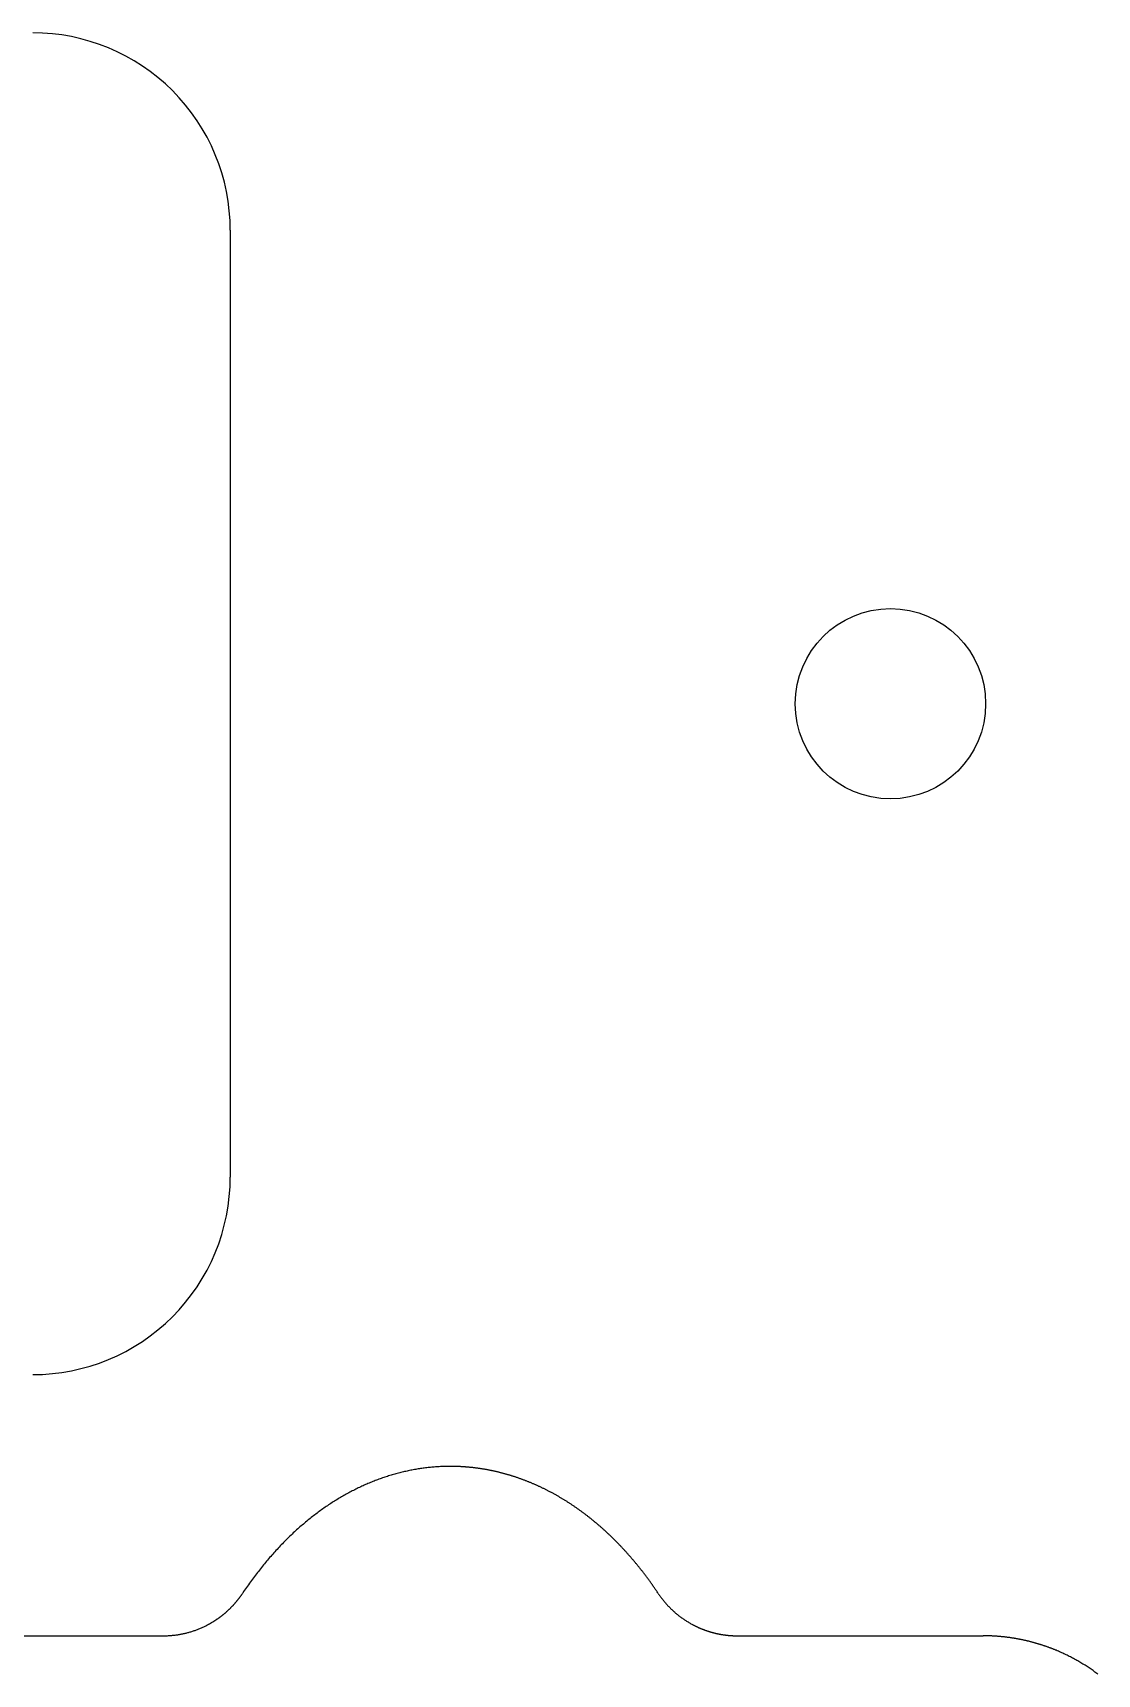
# Model space of a CAD drawing. Header units: millimetres. Extents: x -10 to 277, y -95 to 18.
# Drawn here: x 219.59 to 230.77, y -86.4 to -69.15 of the extents above; entities that cross this region are included whole.
import ezdxf

# ---------------------------------------------------------------- set-up
doc = ezdxf.new("R2010")
doc.units = ezdxf.units.MM
doc.header["$MEASUREMENT"] = 0
doc.layers.add('Edge.Cuts', color=53, linetype='CONTINUOUS')

msp = doc.modelspace()

# ---------------------------------------------------------------- linework, layer by layer
at = {"layer": 'Edge.Cuts', "linetype": 'Continuous'}
for p, q in [((221.6625, -71.225), (221.6625, -81.175)), ((223.249474, -84.340625), (223.236663, -84.345184)), ((223.262293, -84.336148), (223.249474, -84.340625)), ((223.27512, -84.331753), (223.262293, -84.336148)), ((223.287954, -84.327441), (223.27512, -84.331753)), ((223.300795, -84.32321), (223.287954, -84.327441)), ((223.313643, -84.319061), (223.300795, -84.32321)), ((223.326498, -84.314993), (223.313643, -84.319061)), ((223.33936, -84.311007), (223.326498, -84.314993)), ((223.352228, -84.307103), (223.33936, -84.311007)), ((223.365102, -84.303281), (223.352228, -84.307103)), ((223.377983, -84.29954), (223.365102, -84.303281)), ((223.39087, -84.29588), (223.377983, -84.29954)), ((223.403763, -84.292302), (223.39087, -84.29588)), ((223.416661, -84.288805), (223.403763, -84.292302)), ((223.429565, -84.285389), (223.416661, -84.288805)), ((223.442475, -84.282055), (223.429565, -84.285389)), ((223.45539, -84.278802), (223.442475, -84.282055)), ((223.46831, -84.275629), (223.45539, -84.278802)), ((223.481236, -84.272538), (223.46831, -84.275629)), ((223.494166, -84.269528), (223.481236, -84.272538)), ((223.507101, -84.266599), (223.494166, -84.269528)), ((223.520041, -84.26375), (223.507101, -84.266599)), ((223.532985, -84.260983), (223.520041, -84.26375)), ((223.545934, -84.258296), (223.532985, -84.260983)), ((223.558887, -84.25569), (223.545934, -84.258296)), ((223.571844, -84.253165), (223.558887, -84.25569)), ((223.584805, -84.25072), (223.571844, -84.253165)), ((223.597771, -84.248356), (223.584805, -84.25072)), ((223.61074, -84.246072), (223.597771, -84.248356)), ((223.623713, -84.243869), (223.61074, -84.246072)), ((223.636689, -84.241746), (223.623713, -84.243869)), ((223.649669, -84.239704), (223.636689, -84.241746)), ((223.662652, -84.237742), (223.649669, -84.239704)), ((223.675639, -84.23586), (223.662652, -84.237742)), ((223.688628, -84.234059), (223.675639, -84.23586)), ((223.701621, -84.232338), (223.688628, -84.234059)), ((223.714617, -84.230698), (223.701621, -84.232338)), ((223.727615, -84.229137), (223.714617, -84.230698)), ((223.740616, -84.227657), (223.727615, -84.229137)), ((223.75362, -84.226257), (223.740616, -84.227657)), ((223.766627, -84.224937), (223.75362, -84.226257)), ((223.779636, -84.223697), (223.766627, -84.224937)), ((223.792647, -84.222537), (223.779636, -84.223697)), ((223.80566, -84.221457), (223.792647, -84.222537)), ((223.818676, -84.220457), (223.80566, -84.221457)), ((223.831694, -84.219538), (223.818676, -84.220457)), ((223.844713, -84.218698), (223.831694, -84.219538)), ((223.857735, -84.217938), (223.844713, -84.218698)), ((223.870758, -84.217259), (223.857735, -84.217938)), ((223.883783, -84.216659), (223.870758, -84.217259)), ((223.89681, -84.216139), (223.883783, -84.216659)), ((223.909838, -84.2157), (223.89681, -84.216139)), ((223.922868, -84.21534), (223.909838, -84.2157)), ((223.935899, -84.21506), (223.922868, -84.21534)), ((223.948932, -84.21486), (223.935899, -84.21506)), ((223.961965, -84.21474), (223.948932, -84.21486)), ((223.975, -84.2147), (223.961965, -84.21474)), ((223.976457, -84.2147), (223.975, -84.2147)), ((223.982977, -84.214715), (223.976457, -84.2147)), ((223.989497, -84.214749), (223.982977, -84.214715)), ((223.996017, -84.214804), (223.989497, -84.214749)), ((224.002535, -84.214878), (223.996017, -84.214804)), ((224.009055, -84.214973), (224.002535, -84.214878)), ((224.015573, -84.215087), (224.009055, -84.214973)), ((224.022092, -84.215222), (224.015573, -84.215087)), ((224.028609, -84.215376), (224.022092, -84.215222)), ((224.035127, -84.215551), (224.028609, -84.215376)), ((224.041644, -84.215746), (224.035127, -84.215551)), ((224.048162, -84.21596), (224.041644, -84.215746)), ((224.054678, -84.216195), (224.048162, -84.21596)), ((224.061195, -84.216449), (224.054678, -84.216195)), ((224.06771, -84.216724), (224.061195, -84.216449)), ((224.074226, -84.217018), (224.06771, -84.216724)), ((224.080741, -84.217333), (224.074226, -84.217018)), ((224.087256, -84.217668), (224.080741, -84.217333)), ((224.09377, -84.218022), (224.087256, -84.217668)), ((224.100284, -84.218397), (224.09377, -84.218022)), ((224.106797, -84.218791), (224.100284, -84.218397)), ((224.11331, -84.219206), (224.106797, -84.218791)), ((224.119822, -84.219641), (224.11331, -84.219206)), ((224.126335, -84.220096), (224.119822, -84.219641)), ((224.132846, -84.22057), (224.126335, -84.220096)), ((224.139358, -84.221065), (224.132846, -84.22057)), ((224.145867, -84.22158), (224.139358, -84.221065)), ((224.152378, -84.222115), (224.145867, -84.22158)), ((224.158887, -84.222669), (224.152378, -84.222115)), ((224.165396, -84.223244), (224.158887, -84.222669)), ((224.171904, -84.223839), (224.165396, -84.223244)), ((224.178412, -84.224454), (224.171904, -84.223839)), ((224.184919, -84.225089), (224.178412, -84.224454)), ((224.191426, -84.225745), (224.184919, -84.225089)), ((224.197931, -84.22642), (224.191426, -84.225745)), ((224.204438, -84.227115), (224.197931, -84.22642)), ((224.210942, -84.22783), (224.204438, -84.227115)), ((224.217446, -84.228565), (224.210942, -84.22783)), ((224.223949, -84.229321), (224.217446, -84.228565)), ((224.230453, -84.230096), (224.223949, -84.229321)), ((224.236954, -84.230892), (224.230453, -84.230096)), ((224.243456, -84.231707), (224.236954, -84.230892)), ((224.249956, -84.232543), (224.243456, -84.231707)), ((224.256457, -84.233399), (224.249956, -84.232543)), ((224.262955, -84.234275), (224.256457, -84.233399)), ((224.269454, -84.235171), (224.262955, -84.234275)), ((224.275951, -84.236086), (224.269454, -84.235171)), ((224.282449, -84.237023), (224.275951, -84.236086)), ((224.288944, -84.237979), (224.282449, -84.237023)), ((224.295441, -84.238955), (224.288944, -84.237979)), ((224.301934, -84.239952), (224.295441, -84.238955)), ((224.308429, -84.240968), (224.301934, -84.239952)), ((224.314921, -84.242005), (224.308429, -84.240968)), ((224.321414, -84.243062), (224.314921, -84.242005)), ((224.327904, -84.244139), (224.321414, -84.243062)), ((224.334395, -84.245236), (224.327904, -84.244139)), ((224.340883, -84.246353), (224.334395, -84.245236)), ((224.347373, -84.247491), (224.340883, -84.246353)), ((224.353859, -84.248648), (224.347373, -84.247491)), ((224.360347, -84.249826), (224.353859, -84.248648)), ((224.366831, -84.251024), (224.360347, -84.249826)), ((224.373317, -84.252242), (224.366831, -84.251024)), ((224.3798, -84.25348), (224.373317, -84.252242)), ((224.386283, -84.254739), (224.3798, -84.25348)), ((224.392764, -84.256018), (224.386283, -84.254739)), ((224.399245, -84.257317), (224.392764, -84.256018)), ((224.405724, -84.258635), (224.399245, -84.257317)), ((224.412203, -84.259975), (224.405724, -84.258635)), ((224.41868, -84.261334), (224.412203, -84.259975)), ((224.425157, -84.262714), (224.41868, -84.261334)), ((224.431631, -84.264114), (224.425157, -84.262714)), ((224.438106, -84.265534), (224.431631, -84.264114)), ((224.444578, -84.266974), (224.438106, -84.265534)), ((224.451051, -84.268435), (224.444578, -84.266974)), ((224.45752, -84.269916), (224.451051, -84.268435)), ((224.463991, -84.271417), (224.45752, -84.269916)), ((224.470458, -84.272939), (224.463991, -84.271417)), ((224.476926, -84.274481), (224.470458, -84.272939)), ((224.48339, -84.276042), (224.476926, -84.274481)), ((224.489856, -84.277625), (224.48339, -84.276042)), ((224.496318, -84.279227), (224.489856, -84.277625)), ((224.502781, -84.28085), (224.496318, -84.279227)), ((224.50924, -84.282493), (224.502781, -84.28085)), ((224.5157, -84.284157), (224.50924, -84.282493)), ((224.522157, -84.285841), (224.5157, -84.284157)), ((224.528615, -84.287545), (224.522157, -84.285841)), ((224.535069, -84.289269), (224.528615, -84.287545)), ((224.541523, -84.291014), (224.535069, -84.289269)), ((224.547975, -84.292779), (224.541523, -84.291014)), ((224.554426, -84.294565), (224.547975, -84.292779)), ((224.560875, -84.296371), (224.554426, -84.294565)), ((224.567324, -84.298197), (224.560875, -84.296371)), ((224.573769, -84.300044), (224.567324, -84.298197)), ((224.580215, -84.301911), (224.573769, -84.300044)), ((224.586657, -84.303798), (224.580215, -84.301911)), ((224.5931, -84.305707), (224.586657, -84.303798)), ((224.599539, -84.307634), (224.5931, -84.305707)), ((224.605979, -84.309584), (224.599539, -84.307634)), ((224.612415, -84.311552), (224.605979, -84.309584)), ((224.618851, -84.313542), (224.612415, -84.311552)), ((224.625284, -84.315552), (224.618851, -84.313542)), ((224.631717, -84.317583), (224.625284, -84.315552)), ((224.638146, -84.319633), (224.631717, -84.317583)), ((224.644576, -84.321705), (224.638146, -84.319633)), ((224.651002, -84.323797), (224.644576, -84.321705)), ((224.657428, -84.325909), (224.651002, -84.323797)), ((224.663851, -84.328042), (224.657428, -84.325909)), ((224.670273, -84.330196), (224.663851, -84.328042)), ((224.676692, -84.332369), (224.670273, -84.330196)), ((224.683111, -84.334564), (224.676692, -84.332369)), ((224.689526, -84.336779), (224.683111, -84.334564)), ((224.695942, -84.339014), (224.689526, -84.336779)), ((224.702353, -84.34127), (224.695942, -84.339014)), ((224.708764, -84.343547), (224.702353, -84.34127)), ((222.869295, -84.513385), (222.856803, -84.520436)), ((222.881802, -84.506417), (222.869295, -84.513385)), ((222.894322, -84.499534), (222.881802, -84.506417)), ((222.906855, -84.492735), (222.894322, -84.499534)), ((222.919401, -84.486019), (222.906855, -84.492735)), ((222.93196, -84.479388), (222.919401, -84.486019)), ((222.944532, -84.472839), (222.93196, -84.479388)), ((222.957116, -84.466375), (222.944532, -84.472839)), ((222.969712, -84.459994), (222.957116, -84.466375)), ((222.98232, -84.453696), (222.969712, -84.459994)), ((222.99494, -84.447482), (222.98232, -84.453696)), ((223.007571, -84.441352), (222.99494, -84.447482)), ((223.020213, -84.435304), (223.007571, -84.441352)), ((223.032867, -84.42934), (223.020213, -84.435304)), ((223.045531, -84.423459), (223.032867, -84.42934)), ((223.058206, -84.417662), (223.045531, -84.423459)), ((223.070891, -84.411947), (223.058206, -84.417662)), ((223.083587, -84.406315), (223.070891, -84.411947)), ((223.096292, -84.400766), (223.083587, -84.406315)), ((223.109008, -84.3953), (223.096292, -84.400766)), ((223.121733, -84.389917), (223.109008, -84.3953)), ((223.134468, -84.384617), (223.121733, -84.389917)), ((223.147212, -84.379399), (223.134468, -84.384617)), ((223.159965, -84.374264), (223.147212, -84.379399)), ((223.172726, -84.369211), (223.159965, -84.374264)), ((223.185497, -84.364241), (223.172726, -84.369211)), ((223.198276, -84.359353), (223.185497, -84.364241)), ((223.211064, -84.354548), (223.198276, -84.359353)), ((223.223859, -84.349825), (223.211064, -84.354548)), ((223.236663, -84.345184), (223.223859, -84.349825)), ((224.715172, -84.345844), (224.708764, -84.343547)), ((224.72158, -84.348162), (224.715172, -84.345844)), ((224.727983, -84.3505), (224.72158, -84.348162)), ((224.734387, -84.352859), (224.727983, -84.3505)), ((224.740786, -84.355238), (224.734387, -84.352859)), ((224.747186, -84.357638), (224.740786, -84.355238)), ((224.753581, -84.360059), (224.747186, -84.357638)), ((224.759977, -84.3625), (224.753581, -84.360059)), ((224.766368, -84.364962), (224.759977, -84.3625)), ((224.772759, -84.367445), (224.766368, -84.364962)), ((224.779146, -84.369947), (224.772759, -84.367445)), ((224.785533, -84.372472), (224.779146, -84.369947)), ((224.791915, -84.375016), (224.785533, -84.372472)), ((224.798298, -84.377581), (224.791915, -84.375016)), ((224.804676, -84.380166), (224.798298, -84.377581)), ((224.811054, -84.382773), (224.804676, -84.380166)), ((224.817427, -84.3854), (224.811054, -84.382773)), ((224.823801, -84.388048), (224.817427, -84.3854)), ((224.830169, -84.390717), (224.823801, -84.388048)), ((224.836538, -84.393406), (224.830169, -84.390717)), ((224.842902, -84.396116), (224.836538, -84.393406)), ((224.849266, -84.398847), (224.842902, -84.396116)), ((224.855625, -84.401598), (224.849266, -84.398847)), ((224.861984, -84.404371), (224.855625, -84.401598)), ((224.868338, -84.407163), (224.861984, -84.404371)), ((224.874692, -84.409978), (224.868338, -84.407163)), ((224.881041, -84.412812), (224.874692, -84.409978)), ((224.88739, -84.415667), (224.881041, -84.412812)), ((224.893734, -84.418543), (224.88739, -84.415667)), ((224.900077, -84.42144), (224.893734, -84.418543)), ((224.906416, -84.424358), (224.900077, -84.42144)), ((224.912754, -84.427297), (224.906416, -84.424358)), ((224.919087, -84.430256), (224.912754, -84.427297)), ((224.92542, -84.433236), (224.919087, -84.430256)), ((224.931748, -84.436237), (224.92542, -84.433236)), ((224.938075, -84.439259), (224.931748, -84.436237)), ((224.944398, -84.442301), (224.938075, -84.439259)), ((224.950719, -84.445365), (224.944398, -84.442301)), ((224.957036, -84.448449), (224.950719, -84.445365)), ((224.963352, -84.451555), (224.957036, -84.448449)), ((224.969663, -84.454681), (224.963352, -84.451555)), ((224.975973, -84.457828), (224.969663, -84.454681)), ((224.982278, -84.460996), (224.975973, -84.457828)), ((224.988582, -84.464185), (224.982278, -84.460996)), ((224.994881, -84.467395), (224.988582, -84.464185)), ((225.001179, -84.470626), (224.994881, -84.467395)), ((225.007472, -84.473877), (225.001179, -84.470626)), ((225.013764, -84.47715), (225.007472, -84.473877)), ((225.02005, -84.480443), (225.013764, -84.47715)), ((225.026336, -84.483758), (225.02005, -84.480443)), ((225.032616, -84.487093), (225.026336, -84.483758)), ((225.038896, -84.49045), (225.032616, -84.487093)), ((225.045169, -84.493827), (225.038896, -84.49045)), ((225.051442, -84.497226), (225.045169, -84.493827)), ((225.057709, -84.500645), (225.051442, -84.497226)), ((225.063976, -84.504086), (225.057709, -84.500645)), ((225.070236, -84.507547), (225.063976, -84.504086)), ((225.076496, -84.51103), (225.070236, -84.507547)), ((225.082749, -84.514532), (225.076496, -84.51103)), ((225.089002, -84.518057), (225.082749, -84.514532)), ((222.610203, -84.679166), (222.598056, -84.687991)), ((222.622369, -84.670425), (222.610203, -84.679166)), ((222.634555, -84.66177), (222.622369, -84.670425)), ((222.646759, -84.653199), (222.634555, -84.66177)), ((222.658981, -84.644713), (222.646759, -84.653199)), ((222.671221, -84.636312), (222.658981, -84.644713)), ((222.683478, -84.627996), (222.671221, -84.636312)), ((222.695754, -84.619764), (222.683478, -84.627996)), ((222.708046, -84.611617), (222.695754, -84.619764)), ((222.720355, -84.603554), (222.708046, -84.611617)), ((222.732681, -84.595576), (222.720355, -84.603554)), ((222.745024, -84.587683), (222.732681, -84.595576)), ((222.757382, -84.579873), (222.745024, -84.587683)), ((222.769757, -84.572149), (222.757382, -84.579873)), ((222.782147, -84.564508), (222.769757, -84.572149)), ((222.794553, -84.556952), (222.782147, -84.564508)), ((222.806973, -84.549481), (222.794553, -84.556952)), ((222.819409, -84.542093), (222.806973, -84.549481)), ((222.831859, -84.53479), (222.819409, -84.542093)), ((222.844324, -84.527571), (222.831859, -84.53479)), ((222.856803, -84.520436), (222.844324, -84.527571)), ((225.095249, -84.521602), (225.089002, -84.518057)), ((225.101494, -84.525169), (225.095249, -84.521602)), ((225.107734, -84.528756), (225.101494, -84.525169)), ((225.113973, -84.532365), (225.107734, -84.528756)), ((225.120205, -84.535994), (225.113973, -84.532365)), ((225.126437, -84.539646), (225.120205, -84.535994)), ((225.132662, -84.543317), (225.126437, -84.539646)), ((225.138886, -84.54701), (225.132662, -84.543317)), ((225.145104, -84.550724), (225.138886, -84.54701)), ((225.15132, -84.554459), (225.145104, -84.550724)), ((225.157531, -84.558215), (225.15132, -84.554459)), ((225.16374, -84.561993), (225.157531, -84.558215)), ((225.169943, -84.56579), (225.16374, -84.561993)), ((225.176144, -84.56961), (225.169943, -84.56579)), ((225.182339, -84.57345), (225.176144, -84.56961)), ((225.188532, -84.577313), (225.182339, -84.57345)), ((225.194719, -84.581195), (225.188532, -84.577313)), ((225.200905, -84.585099), (225.194719, -84.581195)), ((225.207084, -84.589024), (225.200905, -84.585099)), ((225.213261, -84.592971), (225.207084, -84.589024)), ((225.219432, -84.596937), (225.213261, -84.592971)), ((225.225601, -84.600927), (225.219432, -84.596937)), ((225.231764, -84.604936), (225.225601, -84.600927)), ((225.237925, -84.608967), (225.231764, -84.604936)), ((225.244079, -84.613018), (225.237925, -84.608967)), ((225.250231, -84.617092), (225.244079, -84.613018)), ((225.256377, -84.621186), (225.250231, -84.617092)), ((225.262521, -84.625302), (225.256377, -84.621186)), ((225.268658, -84.629438), (225.262521, -84.625302)), ((225.274793, -84.633597), (225.268658, -84.629438)), ((225.280921, -84.637775), (225.274793, -84.633597)), ((225.287047, -84.641976), (225.280921, -84.637775)), ((225.293166, -84.646197), (225.287047, -84.641976)), ((225.299283, -84.650441), (225.293166, -84.646197)), ((225.305394, -84.654704), (225.299283, -84.650441)), ((225.311502, -84.65899), (225.305394, -84.654704)), ((225.317603, -84.663295), (225.311502, -84.65899)), ((225.323701, -84.667624), (225.317603, -84.663295)), ((225.329793, -84.671972), (225.323701, -84.667624)), ((225.335882, -84.676343), (225.329793, -84.671972)), ((225.341965, -84.680733), (225.335882, -84.676343)), ((225.348044, -84.685146), (225.341965, -84.680733)), ((225.354117, -84.68958), (225.348044, -84.685146)), ((222.394741, -84.851017), (222.382986, -84.861372)), ((222.406521, -84.840747), (222.394741, -84.851017)), ((222.418325, -84.830562), (222.406521, -84.840747)), ((222.430152, -84.820462), (222.418325, -84.830562)), ((222.442003, -84.810448), (222.430152, -84.820462)), ((222.453876, -84.800518), (222.442003, -84.810448)), ((222.465773, -84.790673), (222.453876, -84.800518)), ((222.477692, -84.780913), (222.465773, -84.790673)), ((222.489633, -84.771239), (222.477692, -84.780913)), ((222.501596, -84.761649), (222.489633, -84.771239)), ((222.513581, -84.752144), (222.501596, -84.761649)), ((222.525587, -84.742725), (222.513581, -84.752144)), ((222.537614, -84.73339), (222.525587, -84.742725)), ((222.549662, -84.72414), (222.537614, -84.73339)), ((222.561731, -84.714975), (222.549662, -84.72414)), ((222.573819, -84.705896), (222.561731, -84.714975)), ((222.585928, -84.696901), (222.573819, -84.705896)), ((222.598056, -84.687991), (222.585928, -84.696901)), ((225.360187, -84.694035), (225.354117, -84.68958)), ((225.36625, -84.698511), (225.360187, -84.694035)), ((225.37231, -84.703009), (225.36625, -84.698511)), ((225.378363, -84.707527), (225.37231, -84.703009)), ((225.384413, -84.712068), (225.378363, -84.707527)), ((225.390456, -84.716628), (225.384413, -84.712068)), ((225.396496, -84.721212), (225.390456, -84.716628)), ((225.402529, -84.725815), (225.396496, -84.721212)), ((225.408558, -84.730441), (225.402529, -84.725815)), ((225.414581, -84.735086), (225.408558, -84.730441)), ((225.4206, -84.739754), (225.414581, -84.735086)), ((225.426612, -84.744443), (225.4206, -84.739754)), ((225.432621, -84.749153), (225.426612, -84.744443)), ((225.438622, -84.753884), (225.432621, -84.749153)), ((225.444621, -84.758638), (225.438622, -84.753884)), ((225.450611, -84.763411), (225.444621, -84.758638)), ((225.456598, -84.768207), (225.450611, -84.763411)), ((225.462578, -84.773022), (225.456598, -84.768207)), ((225.468554, -84.777861), (225.462578, -84.773022)), ((225.474523, -84.782719), (225.468554, -84.777861)), ((225.480488, -84.7876), (225.474523, -84.782719)), ((225.486446, -84.792501), (225.480488, -84.7876)), ((225.4924, -84.797425), (225.486446, -84.792501)), ((225.498346, -84.802368), (225.4924, -84.797425)), ((225.504288, -84.807334), (225.498346, -84.802368)), ((225.510223, -84.81232), (225.504288, -84.807334)), ((225.516154, -84.817329), (225.510223, -84.81232)), ((225.522077, -84.822358), (225.516154, -84.817329)), ((225.527996, -84.827409), (225.522077, -84.822358)), ((225.533907, -84.83248), (225.527996, -84.827409)), ((225.539815, -84.837574), (225.533907, -84.83248)), ((225.545714, -84.842688), (225.539815, -84.837574)), ((225.551609, -84.847824), (225.545714, -84.842688)), ((225.557496, -84.85298), (225.551609, -84.847824)), ((225.563379, -84.858159), (225.557496, -84.85298)), ((225.569254, -84.863358), (225.563379, -84.858159)), ((222.209782, -85.026886), (222.198457, -85.038598)), ((222.221135, -85.015258), (222.209782, -85.026886)), ((222.232518, -85.003715), (222.221135, -85.015258)), ((222.243929, -84.992256), (222.232518, -85.003715)), ((222.255369, -84.980883), (222.243929, -84.992256)), ((222.266837, -84.969594), (222.255369, -84.980883)), ((222.278332, -84.95839), (222.266837, -84.969594)), ((222.289855, -84.94727), (222.278332, -84.95839)), ((222.301405, -84.936236), (222.289855, -84.94727)), ((222.312982, -84.925286), (222.301405, -84.936236)), ((222.324585, -84.914421), (222.312982, -84.925286)), ((222.336214, -84.903642), (222.324585, -84.914421)), ((222.347869, -84.892947), (222.336214, -84.903642)), ((222.35955, -84.882337), (222.347869, -84.892947)), ((222.371255, -84.871812), (222.35955, -84.882337)), ((222.382986, -84.861372), (222.371255, -84.871812)), ((225.575125, -84.868579), (225.569254, -84.863358)), ((225.580988, -84.87382), (225.575125, -84.868579)), ((225.586846, -84.879085), (225.580988, -84.87382)), ((225.592696, -84.884368), (225.586846, -84.879085)), ((225.598542, -84.889675), (225.592696, -84.884368)), ((225.604379, -84.895001), (225.598542, -84.889675)), ((225.610212, -84.90035), (225.604379, -84.895001)), ((225.616036, -84.905719), (225.610212, -84.90035)), ((225.621856, -84.911111), (225.616036, -84.905719)), ((225.627668, -84.916522), (225.621856, -84.911111)), ((225.633474, -84.921956), (225.627668, -84.916522)), ((225.639273, -84.92741), (225.633474, -84.921956)), ((225.645066, -84.932886), (225.639273, -84.92741)), ((225.650851, -84.938382), (225.645066, -84.932886)), ((225.656631, -84.943901), (225.650851, -84.938382)), ((225.662403, -84.94944), (225.656631, -84.943901)), ((225.668169, -84.955002), (225.662403, -84.94944)), ((225.673927, -84.960583), (225.668169, -84.955002)), ((225.67968, -84.966187), (225.673927, -84.960583)), ((225.685424, -84.97181), (225.67968, -84.966187)), ((225.691162, -84.977457), (225.685424, -84.97181)), ((225.696893, -84.983122), (225.691162, -84.977457)), ((225.702617, -84.988811), (225.696893, -84.983122)), ((225.708333, -84.99452), (225.702617, -84.988811)), ((225.714044, -85.000251), (225.708333, -84.99452)), ((225.719746, -85.006001), (225.714044, -85.000251)), ((225.725442, -85.011775), (225.719746, -85.006001)), ((225.731129, -85.017568), (225.725442, -85.011775)), ((225.736811, -85.023384), (225.731129, -85.017568)), ((225.742483, -85.029219), (225.736811, -85.023384)), ((225.74815, -85.035077), (225.742483, -85.029219)), ((222.054053, -85.19853), (222.043173, -85.21142)), ((222.064967, -85.185723), (222.054053, -85.19853)), ((222.075914, -85.173), (222.064967, -85.185723)), ((222.086895, -85.160361), (222.075914, -85.173)), ((222.097909, -85.147806), (222.086895, -85.160361)), ((222.108955, -85.135335), (222.097909, -85.147806)), ((222.120034, -85.122948), (222.108955, -85.135335)), ((222.131144, -85.110645), (222.120034, -85.122948)), ((222.142286, -85.098426), (222.131144, -85.110645)), ((222.153459, -85.086292), (222.142286, -85.098426)), ((222.164663, -85.074242), (222.153459, -85.086292)), ((222.175897, -85.062276), (222.164663, -85.074242)), ((222.187162, -85.050395), (222.175897, -85.062276)), ((222.198457, -85.038598), (222.187162, -85.050395)), ((225.753808, -85.040955), (225.74815, -85.035077)), ((225.75946, -85.046855), (225.753808, -85.040955)), ((225.765104, -85.052775), (225.75946, -85.046855)), ((225.770741, -85.058718), (225.765104, -85.052775)), ((225.776369, -85.06468), (225.770741, -85.058718)), ((225.78199, -85.070665), (225.776369, -85.06468)), ((225.787603, -85.076669), (225.78199, -85.070665)), ((225.79321, -85.082697), (225.787603, -85.076669)), ((225.798807, -85.088743), (225.79321, -85.082697)), ((225.804398, -85.094812), (225.798807, -85.088743)), ((225.80998, -85.100901), (225.804398, -85.094812)), ((225.815555, -85.107013), (225.80998, -85.100901)), ((225.821121, -85.113144), (225.815555, -85.107013)), ((225.826681, -85.119297), (225.821121, -85.113144)), ((225.832231, -85.12547), (225.826681, -85.119297)), ((225.837775, -85.131666), (225.832231, -85.12547)), ((225.843309, -85.137881), (225.837775, -85.131666)), ((225.848836, -85.144119), (225.843309, -85.137881)), ((225.854354, -85.150376), (225.848836, -85.144119)), ((225.859865, -85.156655), (225.854354, -85.150376)), ((225.865367, -85.162954), (225.859865, -85.156655)), ((225.870861, -85.169276), (225.865367, -85.162954)), ((225.876346, -85.175617), (225.870861, -85.169276)), ((225.881824, -85.181981), (225.876346, -85.175617)), ((225.887292, -85.188364), (225.881824, -85.181981)), ((225.892753, -85.194769), (225.887292, -85.188364)), ((225.898205, -85.201194), (225.892753, -85.194769)), ((225.903649, -85.207642), (225.898205, -85.201194)), ((221.915372, -85.3726), (221.904962, -85.386571)), ((221.92582, -85.358713), (221.915372, -85.3726)), ((221.936306, -85.344908), (221.92582, -85.358713)), ((221.946829, -85.331185), (221.936306, -85.344908)), ((221.95739, -85.317546), (221.946829, -85.331185)), ((221.967987, -85.303989), (221.95739, -85.317546)), ((221.978621, -85.290515), (221.967987, -85.303989)), ((221.989291, -85.277124), (221.978621, -85.290515)), ((221.999997, -85.263817), (221.989291, -85.277124)), ((222.010738, -85.250592), (221.999997, -85.263817)), ((222.021515, -85.237451), (222.010738, -85.250592)), ((222.032327, -85.224394), (222.021515, -85.237451)), ((222.043173, -85.21142), (222.032327, -85.224394)), ((225.909083, -85.214108), (225.903649, -85.207642)), ((225.91451, -85.220597), (225.909083, -85.214108)), ((225.919927, -85.227106), (225.91451, -85.220597)), ((225.925337, -85.233637), (225.919927, -85.227106)), ((225.930737, -85.240187), (225.925337, -85.233637)), ((225.936129, -85.24676), (225.930737, -85.240187)), ((225.941511, -85.253352), (225.936129, -85.24676)), ((225.946886, -85.259966), (225.941511, -85.253352)), ((225.95225, -85.2666), (225.946886, -85.259966)), ((225.957607, -85.273256), (225.95225, -85.2666)), ((225.962954, -85.279931), (225.957607, -85.273256)), ((225.968293, -85.286629), (225.962954, -85.279931)), ((225.973621, -85.293345), (225.968293, -85.286629)), ((225.978942, -85.300085), (225.973621, -85.293345)), ((225.984252, -85.306843), (225.978942, -85.300085)), ((225.989555, -85.313623), (225.984252, -85.306843)), ((225.994847, -85.320423), (225.989555, -85.313623)), ((226.000131, -85.327245), (225.994847, -85.320423)), ((226.005404, -85.334087), (226.000131, -85.327245)), ((226.01067, -85.34095), (226.005404, -85.334087)), ((226.015924, -85.347833), (226.01067, -85.34095)), ((226.021171, -85.354737), (226.015924, -85.347833)), ((226.026407, -85.361661), (226.021171, -85.354737)), ((226.031634, -85.368607), (226.026407, -85.361661)), ((226.036851, -85.375572), (226.031634, -85.368607)), ((226.04206, -85.38256), (226.036851, -85.375572)), ((221.786205, -85.555886), (221.7909, -85.5489)), ((221.793067, -85.545649), (221.7909, -85.5489)), ((221.803035, -85.53078), (221.793067, -85.545649)), ((221.813045, -85.515992), (221.803035, -85.53078)), ((221.823096, -85.501285), (221.813045, -85.515992)), ((221.833189, -85.48666), (221.823096, -85.501285)), ((221.843322, -85.472116), (221.833189, -85.48666)), ((221.853496, -85.457654), (221.843322, -85.472116)), ((221.86371, -85.443273), (221.853496, -85.457654)), ((221.873964, -85.428974), (221.86371, -85.443273)), ((221.884258, -85.414758), (221.873964, -85.428974)), ((221.89459, -85.400623), (221.884258, -85.414758)), ((221.904962, -85.386571), (221.89459, -85.400623)), ((226.047257, -85.389566), (226.04206, -85.38256)), ((226.052446, -85.396594), (226.047257, -85.389566)), ((226.057625, -85.403642), (226.052446, -85.396594)), ((226.062794, -85.410711), (226.057625, -85.403642)), ((226.067953, -85.4178), (226.062794, -85.410711)), ((226.073103, -85.42491), (226.067953, -85.4178)), ((226.078242, -85.43204), (226.073103, -85.42491)), ((226.083373, -85.439192), (226.078242, -85.43204)), ((226.088492, -85.446362), (226.083373, -85.439192)), ((226.093602, -85.453555), (226.088492, -85.446362)), ((226.098701, -85.460766), (226.093602, -85.453555)), ((226.103791, -85.467999), (226.098701, -85.460766)), ((226.108871, -85.475252), (226.103791, -85.467999)), ((226.11394, -85.482526), (226.108871, -85.475252)), ((226.118999, -85.489819), (226.11394, -85.482526)), ((226.124048, -85.497133), (226.118999, -85.489819)), ((226.129087, -85.504467), (226.124048, -85.497133)), ((226.134115, -85.511823), (226.129087, -85.504467)), ((226.139133, -85.519197), (226.134115, -85.511823)), ((226.144141, -85.526593), (226.139133, -85.519197)), ((226.149137, -85.534008), (226.144141, -85.526593)), ((226.154124, -85.541445), (226.149137, -85.534008)), ((226.1591, -85.5489), (226.154124, -85.541445)), ((226.1591, -85.5489), (226.164096, -85.55633)), ((221.64438, -85.722411), (221.647628, -85.719338)), ((221.647628, -85.719338), (221.650861, -85.71625)), ((221.650861, -85.71625), (221.654081, -85.713148)), ((221.654081, -85.713148), (221.657286, -85.710032)), ((221.657286, -85.710032), (221.660478, -85.706901)), ((221.660478, -85.706901), (221.663654, -85.703757)), ((221.663654, -85.703757), (221.666818, -85.700597)), ((221.666818, -85.700597), (221.669967, -85.697424)), ((221.669967, -85.697424), (221.673102, -85.694237)), ((221.673102, -85.694237), (221.676222, -85.691036)), ((221.676222, -85.691036), (221.679329, -85.68782)), ((221.679329, -85.68782), (221.68242, -85.684592)), ((221.68242, -85.684592), (221.685498, -85.681348)), ((221.685498, -85.681348), (221.68856, -85.678092)), ((221.68856, -85.678092), (221.691609, -85.674821)), ((221.691609, -85.674821), (221.694642, -85.671538)), ((221.694642, -85.671538), (221.697661, -85.66824)), ((221.697661, -85.66824), (221.700665, -85.664929)), ((221.700665, -85.664929), (221.703655, -85.661604)), ((221.703655, -85.661604), (221.706629, -85.658267)), ((221.706629, -85.658267), (221.709589, -85.654915)), ((221.709589, -85.654915), (221.712533, -85.65155)), ((221.712533, -85.65155), (221.715463, -85.648172)), ((221.715463, -85.648172), (221.718377, -85.644781)), ((221.718377, -85.644781), (221.721277, -85.641377)), ((221.721277, -85.641377), (221.724161, -85.63796)), ((221.724161, -85.63796), (221.72703, -85.634529)), ((221.72703, -85.634529), (221.729884, -85.631086)), ((221.729884, -85.631086), (221.732723, -85.627629)), ((221.732723, -85.627629), (221.735545, -85.624161)), ((221.735545, -85.624161), (221.738353, -85.620679)), ((221.738353, -85.620679), (221.741145, -85.617185)), ((221.741145, -85.617185), (221.743922, -85.613677)), ((221.743922, -85.613677), (221.746683, -85.610158)), ((221.746683, -85.610158), (221.749429, -85.606625)), ((221.749429, -85.606625), (221.752159, -85.603081)), ((221.752159, -85.603081), (221.754874, -85.599523)), ((221.754874, -85.599523), (221.757572, -85.595954)), ((221.757572, -85.595954), (221.760255, -85.592371)), ((221.760255, -85.592371), (221.762921, -85.588778)), ((221.762921, -85.588778), (221.765573, -85.58517)), ((221.765573, -85.58517), (221.768208, -85.581553)), ((221.768208, -85.581553), (221.770827, -85.577921)), ((221.770827, -85.577921), (221.77343, -85.574279)), ((221.77343, -85.574279), (221.776018, -85.570624)), ((221.776018, -85.570624), (221.778588, -85.566958)), ((221.778588, -85.566958), (221.781144, -85.563278)), ((221.781144, -85.563278), (221.783682, -85.559589)), ((221.783682, -85.559589), (221.786205, -85.555886)), ((226.164096, -85.55633), (226.169157, -85.563713)), ((226.169157, -85.563713), (226.174282, -85.571049)), ((226.174282, -85.571049), (226.179471, -85.578337)), ((226.179471, -85.578337), (226.184725, -85.585577)), ((226.184725, -85.585577), (226.190042, -85.592769)), ((226.190042, -85.592769), (226.195422, -85.599912)), ((226.195422, -85.599912), (226.200865, -85.607005)), ((226.200865, -85.607005), (226.206371, -85.614049)), ((226.206371, -85.614049), (226.211939, -85.621042)), ((226.211939, -85.621042), (226.217568, -85.627985)), ((226.217568, -85.627985), (226.223259, -85.634876)), ((226.223259, -85.634876), (226.229011, -85.641716)), ((226.229011, -85.641716), (226.234823, -85.648503)), ((226.234823, -85.648503), (226.240696, -85.655238)), ((226.240696, -85.655238), (226.246628, -85.66192)), ((226.246628, -85.66192), (226.25262, -85.668548)), ((226.25262, -85.668548), (226.258671, -85.675123)), ((226.258671, -85.675123), (226.26478, -85.681643)), ((226.26478, -85.681643), (226.270948, -85.688108)), ((226.270948, -85.688108), (226.277173, -85.694517)), ((226.277173, -85.694517), (226.283455, -85.700871)), ((226.283455, -85.700871), (226.289794, -85.707168)), ((226.289794, -85.707168), (226.296189, -85.713409)), ((226.296189, -85.713409), (226.30264, -85.719592)), ((226.30264, -85.719592), (226.309147, -85.725718)), ((221.390871, -85.896323), (221.398922, -85.892419)), ((221.398922, -85.892419), (221.406938, -85.888443)), ((221.406938, -85.888443), (221.414919, -85.884395)), ((221.414919, -85.884395), (221.422863, -85.880275)), ((221.422863, -85.880275), (221.430771, -85.876085)), ((221.430771, -85.876085), (221.43471, -85.873964)), ((221.43471, -85.873964), (221.43864, -85.871825)), ((221.43864, -85.871825), (221.442561, -85.869668)), ((221.442561, -85.869668), (221.446471, -85.867494)), ((221.446471, -85.867494), (221.450372, -85.865302)), ((221.450372, -85.865302), (221.454264, -85.863093)), ((221.454264, -85.863093), (221.458145, -85.860867)), ((221.458145, -85.860867), (221.462016, -85.858623)), ((221.462016, -85.858623), (221.465877, -85.856362)), ((221.465877, -85.856362), (221.469728, -85.854084)), ((221.469728, -85.854084), (221.473569, -85.851789)), ((221.473569, -85.851789), (221.477399, -85.849476)), ((221.477399, -85.849476), (221.481219, -85.847146)), ((221.481219, -85.847146), (221.485029, -85.8448)), ((221.485029, -85.8448), (221.488828, -85.842436)), ((221.488828, -85.842436), (221.492616, -85.840055)), ((221.492616, -85.840055), (221.496394, -85.837658)), ((221.496394, -85.837658), (221.500161, -85.835244)), ((221.500161, -85.835244), (221.503917, -85.832813)), ((221.503917, -85.832813), (221.507662, -85.830365)), ((221.507662, -85.830365), (221.511395, -85.8279)), ((221.511395, -85.8279), (221.515118, -85.825419)), ((221.515118, -85.825419), (221.51883, -85.822921)), ((221.51883, -85.822921), (221.522531, -85.820407)), ((221.522531, -85.820407), (221.526219, -85.817876)), ((221.526219, -85.817876), (221.529897, -85.815329)), ((221.529897, -85.815329), (221.533563, -85.812766)), ((221.533563, -85.812766), (221.537218, -85.810185)), ((221.537218, -85.810185), (221.540861, -85.807589)), ((221.540861, -85.807589), (221.544492, -85.804977)), ((221.544492, -85.804977), (221.548111, -85.802349)), ((221.548111, -85.802349), (221.551719, -85.799704)), ((221.551719, -85.799704), (221.555315, -85.797043)), ((221.555315, -85.797043), (221.558898, -85.794366)), ((221.558898, -85.794366), (221.56247, -85.791674)), ((221.56247, -85.791674), (221.566029, -85.788965)), ((221.566029, -85.788965), (221.569576, -85.786241)), ((221.569576, -85.786241), (221.573111, -85.7835)), ((221.573111, -85.7835), (221.576634, -85.780745)), ((221.576634, -85.780745), (221.580144, -85.777973)), ((221.580144, -85.777973), (221.583641, -85.775186)), ((221.583641, -85.775186), (221.587127, -85.772383)), ((221.587127, -85.772383), (221.590599, -85.769565)), ((221.590599, -85.769565), (221.594058, -85.766731)), ((221.594058, -85.766731), (221.597505, -85.763882)), ((221.597505, -85.763882), (221.600939, -85.761018)), ((221.600939, -85.761018), (221.60436, -85.758138)), ((221.60436, -85.758138), (221.607768, -85.755243)), ((221.607768, -85.755243), (221.611163, -85.752333)), ((221.611163, -85.752333), (221.614545, -85.749408)), ((221.614545, -85.749408), (221.617914, -85.746468)), ((221.617914, -85.746468), (221.621269, -85.743512)), ((221.621269, -85.743512), (221.624611, -85.740542)), ((221.624611, -85.740542), (221.62794, -85.737557)), ((221.62794, -85.737557), (221.631255, -85.734558)), ((221.631255, -85.734558), (221.634557, -85.731542)), ((221.634557, -85.731542), (221.637845, -85.728514)), ((221.637845, -85.728514), (221.64112, -85.725469)), ((221.64112, -85.725469), (221.64438, -85.722411)), ((226.309147, -85.725718), (226.315708, -85.731786)), ((226.315708, -85.731786), (226.322323, -85.737794)), ((226.322323, -85.737794), (226.328993, -85.743744)), ((226.328993, -85.743744), (226.335715, -85.749634)), ((226.335715, -85.749634), (226.342491, -85.755464)), ((226.342491, -85.755464), (226.349319, -85.761234)), ((226.349319, -85.761234), (226.356198, -85.766942)), ((226.356198, -85.766942), (226.363129, -85.772589)), ((226.363129, -85.772589), (226.37011, -85.778174)), ((226.37011, -85.778174), (226.377142, -85.783697)), ((226.377142, -85.783697), (226.384223, -85.789158)), ((226.384223, -85.789158), (226.391353, -85.794555)), ((226.391353, -85.794555), (226.398531, -85.799888)), ((226.398531, -85.799888), (226.405757, -85.805157)), ((226.405757, -85.805157), (226.413031, -85.810362)), ((226.413031, -85.810362), (226.420351, -85.815502)), ((226.420351, -85.815502), (226.427717, -85.820576)), ((226.427717, -85.820576), (226.435129, -85.825585)), ((226.435129, -85.825585), (226.442586, -85.830527)), ((226.442586, -85.830527), (226.450086, -85.835403)), ((226.450086, -85.835403), (226.457631, -85.840211)), ((226.457631, -85.840211), (226.465218, -85.844953)), ((226.465218, -85.844953), (226.472848, -85.849626)), ((226.472848, -85.849626), (226.48052, -85.854231)), ((226.48052, -85.854231), (226.488233, -85.858768)), ((226.488233, -85.858768), (226.495986, -85.863235)), ((226.495986, -85.863235), (226.503779, -85.867634)), ((226.503779, -85.867634), (226.511611, -85.871962)), ((226.511611, -85.871962), (226.519482, -85.87622)), ((226.519482, -85.87622), (226.523431, -85.878323)), ((226.523431, -85.878323), (226.52739, -85.880408)), ((226.52739, -85.880408), (226.531358, -85.882476)), ((226.531358, -85.882476), (226.535336, -85.884525)), ((226.535336, -85.884525), (226.539323, -85.886557)), ((226.539323, -85.886557), (226.543318, -85.888571)), ((226.543318, -85.888571), (226.547323, -85.890567)), ((226.547323, -85.890567), (226.551336, -85.892546)), ((226.551336, -85.892546), (226.555359, -85.894506)), ((226.555359, -85.894506), (226.55939, -85.896448)), ((218.375, -85.9946), (220.9585, -85.9946)), ((220.9585, -85.9946), (220.967456, -85.99456)), ((220.967456, -85.99456), (220.976409, -85.99444)), ((220.976409, -85.99444), (220.985358, -85.99424)), ((220.985358, -85.99424), (220.994303, -85.993961)), ((220.994303, -85.993961), (221.003244, -85.993601)), ((221.003244, -85.993601), (221.01218, -85.993162)), ((221.01218, -85.993162), (221.021109, -85.992643)), ((221.021109, -85.992643), (221.030033, -85.992045)), ((221.030033, -85.992045), (221.038949, -85.991366)), ((221.038949, -85.991366), (221.047858, -85.990609)), ((221.047858, -85.990609), (221.056759, -85.989771)), ((221.056759, -85.989771), (221.065652, -85.988854)), ((221.065652, -85.988854), (221.074535, -85.987858)), ((221.074535, -85.987858), (221.083408, -85.986783)), ((221.083408, -85.986783), (221.092271, -85.985628)), ((221.092271, -85.985628), (221.101122, -85.984394)), ((221.101122, -85.984394), (221.109962, -85.983081)), ((221.109962, -85.983081), (221.11879, -85.981689)), ((221.11879, -85.981689), (221.127605, -85.980218)), ((221.127605, -85.980218), (221.136406, -85.978668)), ((221.136406, -85.978668), (221.145193, -85.977039)), ((221.145193, -85.977039), (221.153965, -85.975332)), ((221.153965, -85.975332), (221.162722, -85.973547)), ((221.162722, -85.973547), (221.171463, -85.971683)), ((221.171463, -85.971683), (221.180187, -85.969741)), ((221.180187, -85.969741), (221.188893, -85.967721)), ((221.188893, -85.967721), (221.197581, -85.965624)), ((221.197581, -85.965624), (221.206251, -85.963448)), ((221.206251, -85.963448), (221.214901, -85.961195)), ((221.214901, -85.961195), (221.223531, -85.958865)), ((221.223531, -85.958865), (221.23214, -85.956457)), ((221.23214, -85.956457), (221.240728, -85.953972)), ((221.240728, -85.953972), (221.249294, -85.95141)), ((221.249294, -85.95141), (221.257837, -85.948772)), ((221.257837, -85.948772), (221.266356, -85.946058)), ((221.266356, -85.946058), (221.274852, -85.943267)), ((221.274852, -85.943267), (221.283322, -85.9404)), ((221.283322, -85.9404), (221.291767, -85.937457)), ((221.291767, -85.937457), (221.300186, -85.934439)), ((221.300186, -85.934439), (221.308578, -85.931345)), ((221.308578, -85.931345), (221.316943, -85.928176)), ((221.316943, -85.928176), (221.325279, -85.924933)), ((221.325279, -85.924933), (221.333586, -85.921615)), ((221.333586, -85.921615), (221.341864, -85.918222)), ((221.341864, -85.918222), (221.350111, -85.914756)), ((221.350111, -85.914756), (221.358328, -85.911216)), ((221.358328, -85.911216), (221.366513, -85.907602)), ((221.366513, -85.907602), (221.374665, -85.903915)), ((221.374665, -85.903915), (221.382785, -85.900156)), ((221.382785, -85.900156), (221.390871, -85.896323)), ((226.55939, -85.896448), (226.563429, -85.898372)), ((226.563429, -85.898372), (226.567478, -85.900278)), ((226.567478, -85.900278), (226.571534, -85.902166)), ((226.571534, -85.902166), (226.575599, -85.904036)), ((226.575599, -85.904036), (226.579673, -85.905888)), ((226.579673, -85.905888), (226.583754, -85.907721)), ((226.583754, -85.907721), (226.587844, -85.909536)), ((226.587844, -85.909536), (226.591942, -85.911333)), ((226.591942, -85.911333), (226.596047, -85.913112)), ((226.596047, -85.913112), (226.600161, -85.914872)), ((226.600161, -85.914872), (226.604282, -85.916613)), ((226.604282, -85.916613), (226.608411, -85.918336)), ((226.608411, -85.918336), (226.612548, -85.920041)), ((226.612548, -85.920041), (226.616692, -85.921727)), ((226.616692, -85.921727), (226.620843, -85.923395)), ((226.620843, -85.923395), (226.625003, -85.925044)), ((226.625003, -85.925044), (226.629168, -85.926674)), ((226.629168, -85.926674), (226.633342, -85.928286)), ((226.633342, -85.928286), (226.637522, -85.929878)), ((226.637522, -85.929878), (226.64171, -85.931453)), ((226.64171, -85.931453), (226.645904, -85.933008)), ((226.645904, -85.933008), (226.650106, -85.934545)), ((226.650106, -85.934545), (226.654314, -85.936063)), ((226.654314, -85.936063), (226.658529, -85.937562)), ((226.658529, -85.937562), (226.66275, -85.939041)), ((226.66275, -85.939041), (226.666978, -85.940503)), ((226.666978, -85.940503), (226.671212, -85.941945)), ((226.671212, -85.941945), (226.675453, -85.943368)), ((226.675453, -85.943368), (226.679699, -85.944772)), ((226.679699, -85.944772), (226.683953, -85.946157)), ((226.683953, -85.946157), (226.688211, -85.947523)), ((226.688211, -85.947523), (226.692477, -85.94887)), ((226.692477, -85.94887), (226.696747, -85.950198)), ((226.696747, -85.950198), (226.701024, -85.951507)), ((226.701024, -85.951507), (226.705306, -85.952797)), ((226.705306, -85.952797), (226.709595, -85.954067)), ((226.709595, -85.954067), (226.713888, -85.955318)), ((226.713888, -85.955318), (226.718188, -85.95655)), ((226.718188, -85.95655), (226.722492, -85.957763)), ((226.722492, -85.957763), (226.726802, -85.958956)), ((226.726802, -85.958956), (226.731117, -85.96013)), ((226.731117, -85.96013), (226.735438, -85.961285)), ((226.735438, -85.961285), (226.739762, -85.96242)), ((226.739762, -85.96242), (226.744093, -85.963536)), ((226.744093, -85.963536), (226.748428, -85.964632)), ((226.748428, -85.964632), (226.752768, -85.96571)), ((226.752768, -85.96571), (226.757112, -85.966767)), ((226.757112, -85.966767), (226.761462, -85.967805)), ((226.761462, -85.967805), (226.765816, -85.968824)), ((226.765816, -85.968824), (226.770175, -85.969823)), ((226.770175, -85.969823), (226.774537, -85.970803)), ((226.774537, -85.970803), (226.778905, -85.971763)), ((226.778905, -85.971763), (226.783275, -85.972704)), ((226.783275, -85.972704), (226.787651, -85.973625)), ((226.787651, -85.973625), (226.79203, -85.974526)), ((226.79203, -85.974526), (226.796414, -85.975408)), ((226.796414, -85.975408), (226.800801, -85.97627)), ((226.800801, -85.97627), (226.805193, -85.977113)), ((226.805193, -85.977113), (226.809587, -85.977935)), ((226.809587, -85.977935), (226.813987, -85.978739)), ((226.813987, -85.978739), (226.818388, -85.979522)), ((226.818388, -85.979522), (226.822795, -85.980286)), ((226.822795, -85.980286), (226.827203, -85.98103)), ((226.827203, -85.98103), (226.831616, -85.981754)), ((226.831616, -85.981754), (226.836031, -85.982459)), ((226.836031, -85.982459), (226.840451, -85.983144)), ((226.840451, -85.983144), (226.844872, -85.983809)), ((226.844872, -85.983809), (226.849298, -85.984454)), ((226.849298, -85.984454), (226.853725, -85.985079)), ((226.853725, -85.985079), (226.858157, -85.985685)), ((226.858157, -85.985685), (226.86259, -85.986271)), ((226.86259, -85.986271), (226.867027, -85.986837)), ((226.867027, -85.986837), (226.871465, -85.987383)), ((226.871465, -85.987383), (226.875908, -85.98791)), ((226.875908, -85.98791), (226.880351, -85.988416)), ((226.880351, -85.988416), (226.884798, -85.988903)), ((226.884798, -85.988903), (226.889246, -85.989369)), ((226.889246, -85.989369), (226.893698, -85.989816)), ((226.893698, -85.989816), (226.89815, -85.990243)), ((226.89815, -85.990243), (226.902607, -85.99065)), ((226.902607, -85.99065), (226.907063, -85.991037)), ((226.907063, -85.991037), (226.911523, -85.991404)), ((226.911523, -85.991404), (226.915984, -85.991752)), ((226.915984, -85.991752), (226.920448, -85.992079)), ((226.920448, -85.992079), (226.924912, -85.992386)), ((226.924912, -85.992386), (226.929379, -85.992674)), ((226.929379, -85.992674), (226.933846, -85.992941)), ((226.933846, -85.992941), (226.938317, -85.993189)), ((226.938317, -85.993189), (226.942787, -85.993416)), ((226.942787, -85.993416), (226.94726, -85.993624)), ((226.94726, -85.993624), (226.951733, -85.993811)), ((226.951733, -85.993811), (226.956209, -85.993979)), ((226.956209, -85.993979), (226.960684, -85.994127)), ((226.960684, -85.994127), (226.965162, -85.994254)), ((226.965162, -85.994254), (226.96964, -85.994362)), ((226.96964, -85.994362), (226.97412, -85.994449)), ((226.97412, -85.994449), (226.978599, -85.994517)), ((226.978599, -85.994517), (226.983081, -85.994565)), ((226.983081, -85.994565), (226.9915, -85.9946)), ((226.9915, -85.9946), (229.575, -85.9946)), ((229.577309, -85.994601), (229.575, -85.9946)), ((229.58364, -85.994619), (229.577309, -85.994601)), ((229.589969, -85.994656), (229.58364, -85.994619)), ((229.596299, -85.994713), (229.589969, -85.994656)), ((229.602627, -85.994791), (229.596299, -85.994713)), ((229.608957, -85.994888), (229.602627, -85.994791)), ((229.615284, -85.995005), (229.608957, -85.994888)), ((229.621612, -85.995143), (229.615284, -85.995005)), ((229.627937, -85.9953), (229.621612, -85.995143)), ((229.634264, -85.995477), (229.627937, -85.9953)), ((229.640588, -85.995675), (229.634264, -85.995477)), ((229.646912, -85.995892), (229.640588, -85.995675)), ((229.653235, -85.996129), (229.646912, -85.995892)), ((229.659557, -85.996387), (229.653235, -85.996129)), ((229.665877, -85.996664), (229.659557, -85.996387)), ((229.672198, -85.996961), (229.665877, -85.996664)), ((229.678516, -85.997278), (229.672198, -85.996961)), ((229.684834, -85.997616), (229.678516, -85.997278)), ((229.69115, -85.997973), (229.684834, -85.997616)), ((229.697465, -85.99835), (229.69115, -85.997973)), ((229.703778, -85.998747), (229.697465, -85.99835)), ((229.710091, -85.999164), (229.703778, -85.998747)), ((229.7164, -85.999601), (229.710091, -85.999164)), ((229.72271, -86.000058), (229.7164, -85.999601)), ((229.729017, -86.000535), (229.72271, -86.000058)), ((229.735323, -86.001032), (229.729017, -86.000535)), ((229.741627, -86.001549), (229.735323, -86.001032)), ((229.74793, -86.002085), (229.741627, -86.001549)), ((229.754229, -86.002642), (229.74793, -86.002085)), ((229.760528, -86.003219), (229.754229, -86.002642)), ((229.766824, -86.003815), (229.760528, -86.003219)), ((229.773119, -86.004431), (229.766824, -86.003815)), ((229.779411, -86.005068), (229.773119, -86.004431)), ((229.785702, -86.005724), (229.779411, -86.005068)), ((229.79199, -86.0064), (229.785702, -86.005724)), ((229.798276, -86.007096), (229.79199, -86.0064)), ((229.804559, -86.007812), (229.798276, -86.007096)), ((229.810841, -86.008547), (229.804559, -86.007812)), ((229.81712, -86.009303), (229.810841, -86.008547)), ((229.823397, -86.010078), (229.81712, -86.009303)), ((229.82967, -86.010874), (229.823397, -86.010078)), ((229.835942, -86.011689), (229.82967, -86.010874)), ((229.84221, -86.012524), (229.835942, -86.011689)), ((229.848477, -86.013379), (229.84221, -86.012524)), ((229.854739, -86.014253), (229.848477, -86.013379)), ((229.861, -86.015148), (229.854739, -86.014253)), ((229.867257, -86.016062), (229.861, -86.015148)), ((229.873512, -86.016996), (229.867257, -86.016062)), ((229.879764, -86.017949), (229.873512, -86.016996)), ((229.886013, -86.018923), (229.879764, -86.017949)), ((229.892258, -86.019916), (229.886013, -86.018923)), ((229.8985, -86.020929), (229.892258, -86.019916)), ((229.904739, -86.021962), (229.8985, -86.020929)), ((229.910975, -86.023015), (229.904739, -86.021962)), ((229.917207, -86.024087), (229.910975, -86.023015)), ((229.923436, -86.025179), (229.917207, -86.024087)), ((229.929661, -86.026291), (229.923436, -86.025179)), ((229.935884, -86.027422), (229.929661, -86.026291)), ((229.942102, -86.028573), (229.935884, -86.027422)), ((229.948317, -86.029744), (229.942102, -86.028573)), ((229.954528, -86.030934), (229.948317, -86.029744)), ((229.960735, -86.032144), (229.954528, -86.030934)), ((229.966938, -86.033374), (229.960735, -86.032144)), ((229.973138, -86.034623), (229.966938, -86.033374)), ((229.979333, -86.035892), (229.973138, -86.034623)), ((229.985525, -86.037181), (229.979333, -86.035892)), ((229.991712, -86.038489), (229.985525, -86.037181)), ((229.997896, -86.039816), (229.991712, -86.038489)), ((230.004075, -86.041164), (229.997896, -86.039816)), ((230.01025, -86.04253), (230.004075, -86.041164)), ((230.01642, -86.043917), (230.01025, -86.04253)), ((230.022587, -86.045323), (230.01642, -86.043917)), ((230.028748, -86.046748), (230.022587, -86.045323)), ((230.034906, -86.048193), (230.028748, -86.046748)), ((230.041058, -86.049657), (230.034906, -86.048193)), ((230.047207, -86.051141), (230.041058, -86.049657)), ((230.05335, -86.052644), (230.047207, -86.051141)), ((230.059489, -86.054167), (230.05335, -86.052644)), ((230.065622, -86.055709), (230.059489, -86.054167)), ((230.071751, -86.05727), (230.065622, -86.055709)), ((230.077875, -86.058851), (230.071751, -86.05727)), ((230.083995, -86.060451), (230.077875, -86.058851)), ((230.090108, -86.062071), (230.083995, -86.060451)), ((230.096217, -86.06371), (230.090108, -86.062071)), ((230.102321, -86.065368), (230.096217, -86.06371)), ((230.10842, -86.067046), (230.102321, -86.065368)), ((230.114512, -86.068742), (230.10842, -86.067046)), ((230.1206, -86.070459), (230.114512, -86.068742)), ((230.126683, -86.072194), (230.1206, -86.070459)), ((230.13276, -86.073949), (230.126683, -86.072194)), ((230.138831, -86.075722), (230.13276, -86.073949)), ((230.144897, -86.077515), (230.138831, -86.075722)), ((230.150957, -86.079328), (230.144897, -86.077515)), ((230.157011, -86.081159), (230.150957, -86.079328)), ((230.16306, -86.08301), (230.157011, -86.081159)), ((230.169103, -86.084879), (230.16306, -86.08301)), ((230.175139, -86.086768), (230.169103, -86.084879)), ((230.18117, -86.088676), (230.175139, -86.086768)), ((230.187195, -86.090603), (230.18117, -86.088676)), ((230.193214, -86.092549), (230.187195, -86.090603)), ((230.199226, -86.094514), (230.193214, -86.092549)), ((230.205232, -86.096498), (230.199226, -86.094514)), ((230.211232, -86.098501), (230.205232, -86.096498)), ((230.217226, -86.100523), (230.211232, -86.098501)), ((230.223213, -86.102564), (230.217226, -86.100523)), ((230.229194, -86.104624), (230.223213, -86.102564)), ((230.235168, -86.106702), (230.229194, -86.104624)), ((230.241136, -86.1088), (230.235168, -86.106702)), ((230.247097, -86.110916), (230.241136, -86.1088)), ((230.253052, -86.113052), (230.247097, -86.110916)), ((230.258999, -86.115206), (230.253052, -86.113052)), ((230.26494, -86.117379), (230.258999, -86.115206)), ((230.270874, -86.119571), (230.26494, -86.117379)), ((230.276801, -86.121781), (230.270874, -86.119571)), ((230.282721, -86.12401), (230.276801, -86.121781)), ((230.288633, -86.126258), (230.282721, -86.12401)), ((230.294539, -86.128525), (230.288633, -86.126258)), ((230.300438, -86.13081), (230.294539, -86.128525)), ((230.306329, -86.133114), (230.300438, -86.13081)), ((230.312213, -86.135437), (230.306329, -86.133114)), ((230.318089, -86.137778), (230.312213, -86.135437)), ((230.323958, -86.140138), (230.318089, -86.137778)), ((230.32982, -86.142516), (230.323958, -86.140138)), ((230.335674, -86.144913), (230.32982, -86.142516)), ((230.34152, -86.147328), (230.335674, -86.144913)), ((230.35319, -86.152214), (230.34152, -86.147328)), ((230.364829, -86.157173), (230.35319, -86.152214)), ((230.376436, -86.162206), (230.364829, -86.157173)), ((230.38801, -86.167313), (230.376436, -86.162206)), ((230.399552, -86.172492), (230.38801, -86.167313)), ((230.411061, -86.177744), (230.399552, -86.172492)), ((230.422537, -86.183069), (230.411061, -86.177744)), ((230.433978, -86.188466), (230.422537, -86.183069)), ((230.445385, -86.193935), (230.433978, -86.188466)), ((230.456757, -86.199476), (230.445385, -86.193935)), ((230.468093, -86.205089), (230.456757, -86.199476)), ((230.479394, -86.210774), (230.468093, -86.205089)), ((230.490658, -86.216529), (230.479394, -86.210774)), ((230.501885, -86.222356), (230.490658, -86.216529)), ((230.513075, -86.228253), (230.501885, -86.222356)), ((230.524228, -86.234221), (230.513075, -86.228253)), ((230.535342, -86.24026), (230.524228, -86.234221)), ((230.546417, -86.246368), (230.535342, -86.24026)), ((230.557454, -86.252546), (230.546417, -86.246368)), ((230.568451, -86.258794), (230.557454, -86.252546)), ((230.579408, -86.26511), (230.568451, -86.258794)), ((230.590324, -86.271496), (230.579408, -86.26511)), ((230.6012, -86.277951), (230.590324, -86.271496)), ((230.612034, -86.284474), (230.6012, -86.277951)), ((230.622827, -86.291066), (230.612034, -86.284474)), ((230.633578, -86.297725), (230.622827, -86.291066)), ((230.644286, -86.304452), (230.633578, -86.297725)), ((230.654951, -86.311247), (230.644286, -86.304452)), ((230.665572, -86.318109), (230.654951, -86.311247)), ((230.67615, -86.325037), (230.665572, -86.318109)), ((230.686684, -86.332033), (230.67615, -86.325037)), ((230.697173, -86.339094), (230.686684, -86.332033)), ((230.707617, -86.346222), (230.697173, -86.339094)), ((230.718016, -86.353416), (230.707617, -86.346222)), ((230.728368, -86.360675), (230.718016, -86.353416)), ((230.738675, -86.367999), (230.728368, -86.360675)), ((230.748935, -86.375389), (230.738675, -86.367999)), ((230.759148, -86.382843), (230.748935, -86.375389)), ((230.769313, -86.390361), (230.759148, -86.382843)), ((230.779431, -86.397944), (230.769313, -86.390361))]:
    msp.add_line(p, q, dxfattribs=at)
at = {"layer": 'Edge.Cuts'}
msp.add_circle((228.6, -76.2), 1, dxfattribs=at)
for centre, radius, start, end in [((219.587525, -71.225), 2.075, 0, 90.0006903), ((219.587525, -81.175), 2.074975, 269.9993097, 0)]:
    msp.add_arc(centre, radius, start, end, dxfattribs=at)

doc.saveas('drawing.dxf')
